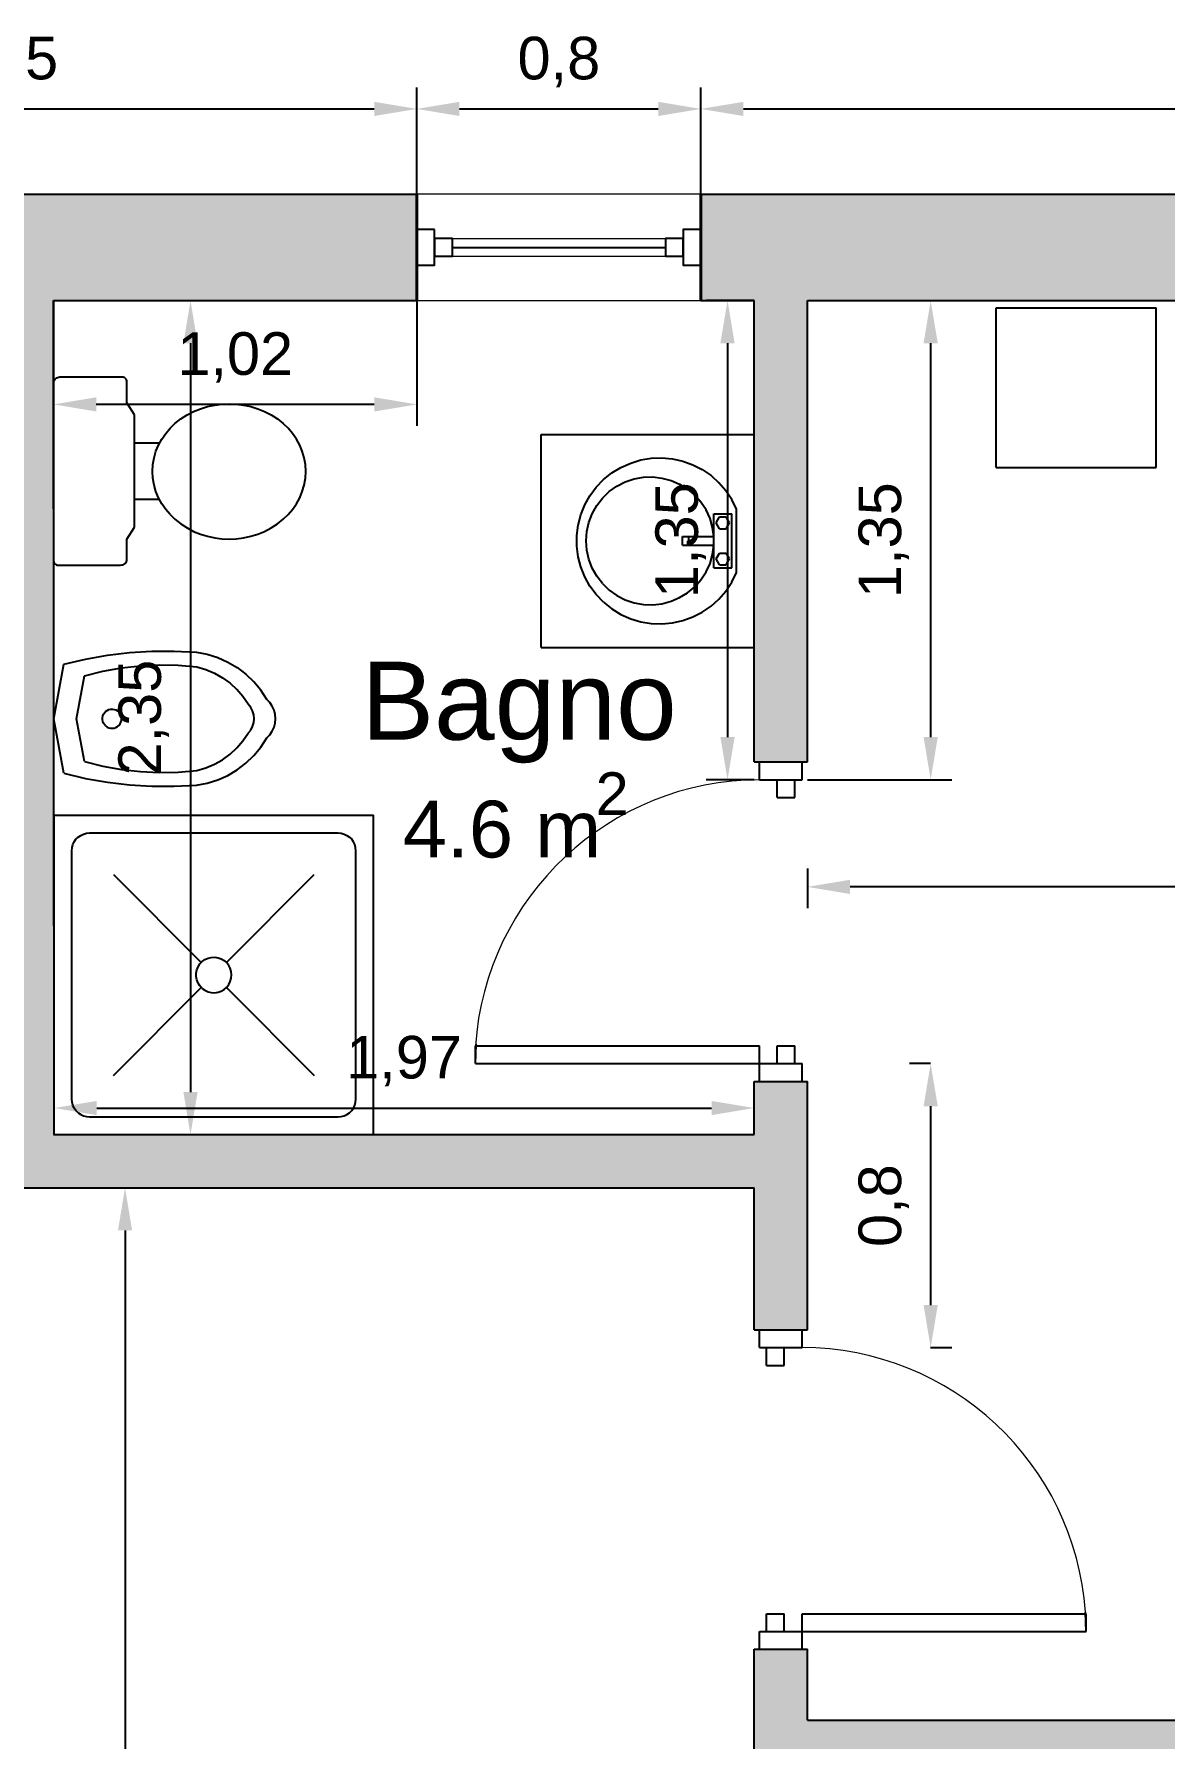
# Model space of a CAD drawing. Header units: millimetres. Extents: x 2491 to 2548.8, y 1338.3 to 1412.1.
# Drawn here: x 2539.837 to 2543.022, y 1397.42 to 1402.223 of the extents above; entities that cross this region are included whole.
import ezdxf

# ---------------------------------------------------------------- set-up
doc = ezdxf.new("R2010")
doc.units = ezdxf.units.MM
doc.header["$PDMODE"] = 35
for name, color, linetype, lineweight in [('ARREDI attrezzature - furniture', 175, 'Continuous', 9), ('MURATURA sezioni - section wall', 7, 'Continuous', 40), ('MURATURE tratteggi - wall hatch', 252, 'Continuous', 18), ('PORTE finestre - doors windows', 252, 'Continuous', 5), ('PROIEZIONI - projections', 145, 'Continuous', 13), ('PROIEZIONI finissime - fine lines', 251, 'Continuous', 9), ('SEZIONI medie - small section', 2, 'Continuous', 25)]:
    doc.layers.add(name, color=color, linetype=linetype, lineweight=lineweight)
for name, color, linetype in [('ARREDI_BAGNO 2', 175, 'Continuous'), ('QUOTE - dimension', 251, 'Continuous'), ('TESTO superfici - surface txt', 2, 'Continuous'), ('TXT AMBIENTI', 252, 'Continuous'), ('VETRATE sezioni - windows sections', 171, 'Continuous')]:
    doc.layers.add(name, color=color, linetype=linetype)
doc.styles.get("Standard").update_dxf_attribs({"font": 'arial.ttf'})
doc.dimstyles.new('ISO-25', dxfattribs={"dimtxt": 0.12, "dimasz": 0.12, "dimexe": 0.06, "dimexo": 0, "dimgap": 0.06, "dimtad": 1, "dimtxsty": 'Standard', "dimcen": 0.12, "dimadec": 0, "dimazin": 0, "dimtfac": 1, "dimtmove": 0, "dimatfit": 3, "dimfxl": 0, "dimarcsym": 0})

# ---------------------------------------------------------------- blocks, each defined once
blk = doc.blocks.new('*D66')
at = {"layer": 'DefPoints', "color": 0}
for p in [(2540.9155, 1402.0122), (2538.5685, 1401.7722), (2540.9155, 1401.7722)]:
    blk.add_point(p, dxfattribs=at)
at = {"layer": 'QUOTE - dimension', "color": 0, "lineweight": -2}
for p, q in [((2538.5685, 1401.7722), (2538.5685, 1402.0722)), ((2540.9155, 1401.7722), (2540.9155, 1402.0722)), ((2538.6885, 1402.0122), (2540.7955, 1402.0122))]:
    blk.add_line(p, q, dxfattribs=at)
at = {"layer": 'QUOTE - dimension', "color": 0}
for points in [[(2538.6885, 1402.0322), (2538.6885, 1401.9922), (2538.5685, 1402.0122)], [(2540.7955, 1402.0322), (2540.7955, 1401.9922), (2540.9155, 1402.0122)]]:
    blk.add_solid(points, dxfattribs=at)
at = {"layer": 'QUOTE - dimension', "color": 0, "insert": (2539.742, 1402.1443), "char_height": 0.12, "attachment_point": 5}
blk.add_mtext('2,35', dxfattribs=at)
blk = doc.blocks.new('*D123')
at = {"layer": 'DefPoints', "color": 0}
for p in [(2539.5934, 1398.9722), (2539.5934, 1392.0722), (2540.0934, 1392.0722)]:
    blk.add_point(p, dxfattribs=at)
at = {"layer": 'QUOTE - dimension', "color": 0, "lineweight": -2}
for p, q in [((2539.5934, 1398.9722), (2540.1534, 1398.9722)), ((2540.0934, 1398.8522), (2540.0934, 1392.1922)), ((2539.5934, 1392.0722), (2540.1534, 1392.0722))]:
    blk.add_line(p, q, dxfattribs=at)
at = {"layer": 'QUOTE - dimension', "color": 0}
for points in [[(2540.0734, 1398.8522), (2540.1134, 1398.8522), (2540.0934, 1398.9722)], [(2540.0734, 1392.1922), (2540.1134, 1392.1922), (2540.0934, 1392.0722)]]:
    blk.add_solid(points, dxfattribs=at)
at = {"layer": 'QUOTE - dimension', "color": 0, "insert": (2539.9613, 1395.5222), "char_height": 0.12, "attachment_point": 5, "rotation": 90}
blk.add_mtext('6,9', dxfattribs=at)
blk = doc.blocks.new('*D124')
at = {"layer": 'DefPoints', "color": 0}
for p in [(2541.7155, 1402.0122), (2540.9155, 1401.7722), (2541.7155, 1401.7722)]:
    blk.add_point(p, dxfattribs=at)
at = {"layer": 'QUOTE - dimension', "color": 0, "lineweight": -2}
for p, q in [((2540.9155, 1401.7722), (2540.9155, 1402.0722)), ((2541.7155, 1401.7722), (2541.7155, 1402.0722)), ((2541.0355, 1402.0122), (2541.5955, 1402.0122))]:
    blk.add_line(p, q, dxfattribs=at)
at = {"layer": 'QUOTE - dimension', "color": 0}
for points in [[(2541.0355, 1402.0322), (2541.0355, 1401.9922), (2540.9155, 1402.0122)], [(2541.5955, 1402.0322), (2541.5955, 1401.9922), (2541.7155, 1402.0122)]]:
    blk.add_solid(points, dxfattribs=at)
at = {"layer": 'QUOTE - dimension', "color": 0, "insert": (2541.3155, 1402.1443), "char_height": 0.12, "attachment_point": 5}
blk.add_mtext('0,8', dxfattribs=at)
blk = doc.blocks.new('*D125')
at = {"layer": 'DefPoints', "color": 0}
for p in [(2541.7155, 1402.0122), (2545.8795, 1402.0122), (2545.8795, 1401.7722)]:
    blk.add_point(p, dxfattribs=at)
at = {"layer": 'QUOTE - dimension', "color": 0, "lineweight": -2}
for p, q in [((2541.7155, 1402.0122), (2541.7155, 1402.0722)), ((2545.8795, 1401.7722), (2545.8795, 1402.0722)), ((2541.8355, 1402.0122), (2545.7595, 1402.0122))]:
    blk.add_line(p, q, dxfattribs=at)
at = {"layer": 'QUOTE - dimension', "color": 0}
for points in [[(2541.8355, 1402.0322), (2541.8355, 1401.9922), (2541.7155, 1402.0122)], [(2545.7595, 1402.0322), (2545.7595, 1401.9922), (2545.8795, 1402.0122)]]:
    blk.add_solid(points, dxfattribs=at)
at = {"layer": 'QUOTE - dimension', "color": 0, "insert": (2543.7975, 1402.1443), "char_height": 0.12, "attachment_point": 5}
blk.add_mtext('4,16', dxfattribs=at)
blk = doc.blocks.new('*D133')
at = {"layer": 'DefPoints', "color": 0}
for p in [(2539.8922, 1401.4722), (2539.8922, 1399.1222), (2540.2778, 1399.1222)]:
    blk.add_point(p, dxfattribs=at)
at = {"layer": 'QUOTE - dimension', "color": 0, "lineweight": -2}
for p, q in [((2539.8922, 1401.4722), (2540.3378, 1401.4722)), ((2540.2778, 1401.3522), (2540.2778, 1399.2422)), ((2539.8922, 1399.1222), (2540.3378, 1399.1222))]:
    blk.add_line(p, q, dxfattribs=at)
at = {"layer": 'QUOTE - dimension', "color": 0}
for points in [[(2540.2578, 1401.3522), (2540.2978, 1401.3522), (2540.2778, 1401.4722)], [(2540.2578, 1399.2422), (2540.2978, 1399.2422), (2540.2778, 1399.1222)]]:
    blk.add_solid(points, dxfattribs=at)
at = {"layer": 'QUOTE - dimension', "color": 0, "insert": (2540.1457, 1400.2972), "char_height": 0.12, "attachment_point": 5, "rotation": 90}
blk.add_mtext('2,35', dxfattribs=at)
blk = doc.blocks.new('*D134')
at = {"layer": 'DefPoints', "color": 0}
for p in [(2541.8655, 1401.4722), (2541.7905, 1400.1222), (2541.8655, 1400.1222)]:
    blk.add_point(p, dxfattribs=at)
at = {"layer": 'QUOTE - dimension', "color": 0, "lineweight": -2}
for p, q in [((2541.8655, 1401.4722), (2541.7305, 1401.4722)), ((2541.7905, 1401.3522), (2541.7905, 1400.2422)), ((2541.8655, 1400.1222), (2541.7305, 1400.1222))]:
    blk.add_line(p, q, dxfattribs=at)
at = {"layer": 'QUOTE - dimension', "color": 0}
for points in [[(2541.7705, 1401.3522), (2541.8105, 1401.3522), (2541.7905, 1401.4722)], [(2541.7705, 1400.2422), (2541.8105, 1400.2422), (2541.7905, 1400.1222)]]:
    blk.add_solid(points, dxfattribs=at)
at = {"layer": 'QUOTE - dimension', "color": 0, "insert": (2541.6584, 1400.7972), "char_height": 0.12, "attachment_point": 5, "rotation": 90}
blk.add_mtext('1,35', dxfattribs=at)
blk = doc.blocks.new('*D135')
at = {"layer": 'DefPoints', "color": 0}
for p in [(2541.8655, 1399.1972), (2539.8935, 1399.1222), (2541.8655, 1399.1222)]:
    blk.add_point(p, dxfattribs=at)
at = {"layer": 'QUOTE - dimension', "color": 0, "lineweight": -2}
for p, q in [((2539.8935, 1399.1222), (2539.8935, 1399.2572)), ((2541.8655, 1399.1222), (2541.8655, 1399.2572)), ((2540.0135, 1399.1972), (2541.7455, 1399.1972))]:
    blk.add_line(p, q, dxfattribs=at)
at = {"layer": 'QUOTE - dimension', "color": 0}
for points in [[(2540.0135, 1399.2172), (2540.0135, 1399.1772), (2539.8935, 1399.1972)], [(2541.7455, 1399.2172), (2541.7455, 1399.1772), (2541.8655, 1399.1972)]]:
    blk.add_solid(points, dxfattribs=at)
at = {"layer": 'QUOTE - dimension', "color": 0, "insert": (2540.8795, 1399.3293), "char_height": 0.12, "attachment_point": 5}
blk.add_mtext('1,97', dxfattribs=at)
blk = doc.blocks.new('*D136')
at = {"layer": 'DefPoints', "color": 0}
for p in [(2539.8922, 1401.4722), (2540.9155, 1401.4722), (2539.8922, 1401.1797)]:
    blk.add_point(p, dxfattribs=at)
at = {"layer": 'QUOTE - dimension', "color": 0, "lineweight": -2}
for p, q in [((2539.8922, 1401.4722), (2539.8922, 1401.1197)), ((2540.9155, 1401.4722), (2540.9155, 1401.1197)), ((2540.7955, 1401.1797), (2540.0122, 1401.1797))]:
    blk.add_line(p, q, dxfattribs=at)
at = {"layer": 'QUOTE - dimension', "color": 0}
for points in [[(2540.0122, 1401.1997), (2540.0122, 1401.1597), (2539.8922, 1401.1797)], [(2540.7955, 1401.1997), (2540.7955, 1401.1597), (2540.9155, 1401.1797)]]:
    blk.add_solid(points, dxfattribs=at)
at = {"layer": 'QUOTE - dimension', "color": 0, "insert": (2540.4038, 1401.3118), "char_height": 0.12, "attachment_point": 5}
blk.add_mtext('1,02', dxfattribs=at)
blk = doc.blocks.new('*D137')
at = {"layer": 'DefPoints', "color": 0}
for p in [(2542.0155, 1401.4722), (2542.0155, 1400.1222), (2542.3627, 1400.1222)]:
    blk.add_point(p, dxfattribs=at)
at = {"layer": 'QUOTE - dimension', "color": 0, "lineweight": -2}
for p, q in [((2542.0155, 1401.4722), (2542.4227, 1401.4722)), ((2542.3627, 1401.3522), (2542.3627, 1400.2422)), ((2542.0155, 1400.1222), (2542.4227, 1400.1222))]:
    blk.add_line(p, q, dxfattribs=at)
at = {"layer": 'QUOTE - dimension', "color": 0}
for points in [[(2542.3427, 1401.3522), (2542.3827, 1401.3522), (2542.3627, 1401.4722)], [(2542.3427, 1400.2422), (2542.3827, 1400.2422), (2542.3627, 1400.1222)]]:
    blk.add_solid(points, dxfattribs=at)
at = {"layer": 'QUOTE - dimension', "color": 0, "insert": (2542.2306, 1400.7972), "char_height": 0.12, "attachment_point": 5, "rotation": 90}
blk.add_mtext('1,35', dxfattribs=at)
blk = doc.blocks.new('*D138')
at = {"layer": 'DefPoints', "color": 0}
for p in [(2542.3627, 1399.3222), (2542.3627, 1398.5222), (2542.3627, 1398.5222)]:
    blk.add_point(p, dxfattribs=at)
at = {"layer": 'QUOTE - dimension', "color": 0, "lineweight": -2}
for p, q in [((2542.3627, 1399.3222), (2542.3027, 1399.3222)), ((2542.3627, 1399.2022), (2542.3627, 1398.6422)), ((2542.3627, 1398.5222), (2542.4227, 1398.5222))]:
    blk.add_line(p, q, dxfattribs=at)
at = {"layer": 'QUOTE - dimension', "color": 0}
for points in [[(2542.3427, 1399.2022), (2542.3827, 1399.2022), (2542.3627, 1399.3222)], [(2542.3427, 1398.6422), (2542.3827, 1398.6422), (2542.3627, 1398.5222)]]:
    blk.add_solid(points, dxfattribs=at)
at = {"layer": 'QUOTE - dimension', "color": 0, "insert": (2542.2306, 1398.9222), "char_height": 0.12, "attachment_point": 5, "rotation": 90}
blk.add_mtext('0,8', dxfattribs=at)
blk = doc.blocks.new('*D140')
at = {"layer": 'DefPoints', "color": 0}
for p in [(2542.0155, 1399.8722), (2545.5795, 1399.8722), (2542.0155, 1399.8203)]:
    blk.add_point(p, dxfattribs=at)
at = {"layer": 'QUOTE - dimension', "color": 0, "lineweight": -2}
for p, q in [((2542.0155, 1399.8722), (2542.0155, 1399.7603)), ((2545.5795, 1399.8722), (2545.5795, 1399.7603)), ((2545.4595, 1399.8203), (2542.1355, 1399.8203))]:
    blk.add_line(p, q, dxfattribs=at)
at = {"layer": 'QUOTE - dimension', "color": 0}
for points in [[(2542.1355, 1399.8403), (2542.1355, 1399.8003), (2542.0155, 1399.8203)], [(2545.4595, 1399.8403), (2545.4595, 1399.8003), (2545.5795, 1399.8203)]]:
    blk.add_solid(points, dxfattribs=at)
at = {"layer": 'QUOTE - dimension', "color": 0, "insert": (2543.7975, 1399.9524), "char_height": 0.12, "attachment_point": 5}
blk.add_mtext('3,56', dxfattribs=at)

msp = doc.modelspace()

# ---------------------------------------------------------------- hatches: boundary and pattern name
at = {"layer": 'MURATURE tratteggi - wall hatch'}
h = msp.add_hatch(color=256, dxfattribs=at)
h.dxf.hatch_style = 1
h.paths.add_polyline_path([(2545.8795, 1401.7722), (2541.7155, 1401.7722), (2541.7155, 1401.4722), (2541.8655, 1401.4722), (2541.8655, 1400.1722), (2542.0155, 1400.1722), (2542.0155, 1401.4722), (2545.5795, 1401.4722), (2545.5795, 1400.7722), (2545.8795, 1400.7722)])
h.paths.add_polyline_path([(2540.9155, 1401.7722), (2538.5685, 1401.7722), (2538.5685, 1401.4722), (2539.7422, 1401.4722), (2539.7434, 1399.1222), (2538.2935, 1399.1222), (2538.2935, 1398.9722), (2539.7435, 1398.9722), (2541.8655, 1398.9722), (2541.8655, 1398.5722), (2542.0155, 1398.5722), (2542.0155, 1398.9722), (2542.0155, 1399.2722), (2541.8655, 1399.2722), (2541.8655, 1399.1222), (2539.8934, 1399.1222), (2539.8922, 1401.4722), (2540.9155, 1401.4722)])
h.paths.add_polyline_path([(2537.5685, 1401.7722), (2532.8795, 1401.7722), (2532.8795, 1399.9472), (2533.1795, 1399.9472), (2533.1795, 1401.4722), (2536.7435, 1401.4722), (2536.7435, 1398.9722), (2536.7435, 1398.3222), (2536.8935, 1398.3222), (2536.8935, 1398.9722), (2537.3935, 1398.9722), (2537.3935, 1399.1222), (2536.8935, 1399.1222), (2536.8935, 1401.4722), (2537.5685, 1401.4722)])
h.paths.add_polyline_path([(2533.359, 1396.2722), (2533.1795, 1396.2722), (2533.1795, 1397.0222), (2535.6585, 1397.0222), (2535.6585, 1396.2722), (2535.479, 1396.2722), (2535.479, 1396.1222), (2535.8085, 1396.1222), (2535.8085, 1397.0222), (2536.7435, 1397.0222), (2536.7435, 1396.7722), (2536.8935, 1396.7722), (2536.8935, 1397.1722), (2536.8935, 1397.4222), (2536.7435, 1397.4222), (2536.7435, 1397.1722), (2533.1795, 1397.1722), (2533.1795, 1398.4472), (2532.8795, 1398.4472), (2532.8795, 1391.7722), (2534.2115, 1391.7722), (2534.2115, 1392.0722), (2533.1795, 1392.0722), (2533.1795, 1396.1222), (2533.359, 1396.1222)])
h.paths.add_polyline_path([(2536.8935, 1395.8722), (2536.7435, 1395.8722), (2536.7435, 1392.0722), (2536.8935, 1392.0722)], flags=17)
h.paths.add_polyline_path([(2545.8795, 1398.9722), (2545.5795, 1398.9722), (2545.5795, 1397.4722), (2542.0155, 1397.4722), (2542.0155, 1397.6722), (2541.8655, 1397.6722), (2541.8655, 1397.4722), (2541.8655, 1396.3722), (2542.0155, 1396.3722), (2542.0155, 1397.3222), (2545.5795, 1397.3222), (2545.5795, 1396.9222), (2545.8795, 1396.9222)])
h.paths.add_polyline_path([(2541.6655, 1393.6222), (2545.8795, 1393.6222), (2545.8795, 1395.6722), (2545.5795, 1395.6722), (2545.5795, 1395.2722), (2542.0155, 1395.2722), (2542.0155, 1395.4722), (2541.8655, 1395.4722), (2541.8655, 1395.1222), (2545.5795, 1395.1222), (2545.5795, 1393.7722), (2541.6655, 1393.7722)])
h.paths.add_polyline_path([(2540.6655, 1391.7722), (2540.6655, 1393.6222), (2540.7655, 1393.6222), (2540.7655, 1393.7722), (2540.5155, 1393.7722), (2540.5155, 1392.0722), (2535.7115, 1392.0722), (2535.7115, 1391.7722)])

# ---------------------------------------------------------------- linework, layer by layer
at = {"layer": 'ARREDI attrezzature - furniture', "linetype": 'Continuous', "lineweight": -3}
for p, q in [((2542.5475, 1401.4522), (2542.9975, 1401.4522)), ((2542.5475, 1401.0022), (2542.5475, 1401.4522)), ((2542.9975, 1401.0022), (2542.9975, 1401.4522)), ((2542.5475, 1401.0022), (2542.9975, 1401.0022))]:
    msp.add_line(p, q, dxfattribs=at)
at = {"layer": 'ARREDI_BAGNO 2', "linetype": 'Continuous', "lineweight": -3}
for p, q in [((2539.8924, 1401.2437), (2539.8937, 1401.2468)), ((2539.8924, 1400.7402), (2539.8924, 1401.2437)), ((2539.8937, 1401.2468), (2539.8955, 1401.2497)), ((2539.8955, 1401.2497), (2539.8978, 1401.2522)), ((2539.8978, 1401.2522), (2539.9005, 1401.2542)), ((2539.9005, 1401.2542), (2539.9035, 1401.2557)), ((2539.9035, 1401.2557), (2539.9068, 1401.2566)), ((2539.9068, 1401.2566), (2539.9102, 1401.2569)), ((2539.9102, 1401.2569), (2540.081, 1401.2569)), ((2540.081, 1401.2569), (2540.0835, 1401.2574)), ((2540.0835, 1401.2574), (2540.0861, 1401.2575)), ((2540.0861, 1401.2575), (2540.0886, 1401.257)), ((2540.0886, 1401.257), (2540.091, 1401.2561)), ((2540.091, 1401.2561), (2540.0932, 1401.2548)), ((2540.0932, 1401.2548), (2540.0951, 1401.253)), ((2540.0967, 1401.251), (2540.0951, 1401.253)), ((2540.0978, 1401.2487), (2540.0967, 1401.251)), ((2540.0985, 1401.2462), (2540.0978, 1401.2487)), ((2540.0988, 1401.2437), (2540.0985, 1401.2462)), ((2540.0988, 1401.1839), (2540.0988, 1401.2437)), ((2540.1203, 1401.1502), (2540.0988, 1401.1839)), ((2540.1203, 1400.8337), (2540.1203, 1401.1502)), ((2540.2505, 1401.1386), (2540.2683, 1401.1501)), ((2540.2683, 1401.1501), (2540.2867, 1401.1596)), ((2540.2867, 1401.1596), (2540.3058, 1401.1673)), ((2540.3058, 1401.1673), (2540.3259, 1401.1734)), ((2540.3259, 1401.1734), (2540.3463, 1401.1778)), ((2540.3463, 1401.1778), (2540.3664, 1401.1804)), ((2540.3664, 1401.1804), (2540.3866, 1401.1813)), ((2540.3866, 1401.1813), (2540.4068, 1401.1804)), ((2540.4068, 1401.1804), (2540.4268, 1401.1778)), ((2540.4268, 1401.1778), (2540.4473, 1401.1734)), ((2540.4473, 1401.1734), (2540.4673, 1401.1673)), ((2540.4673, 1401.1673), (2540.4865, 1401.1596)), ((2540.4865, 1401.1596), (2540.5048, 1401.1501)), ((2540.5048, 1401.1501), (2540.5226, 1401.1386)), ((2540.1969, 1401.082), (2540.2079, 1401.0979)), ((2540.2079, 1401.0979), (2540.2202, 1401.1124)), ((2540.2202, 1401.1124), (2540.2339, 1401.1255)), ((2540.2339, 1401.1255), (2540.2505, 1401.1386)), ((2540.5226, 1401.1386), (2540.5392, 1401.1255)), ((2540.5392, 1401.1255), (2540.5529, 1401.1124)), ((2540.5652, 1401.0979), (2540.5529, 1401.1124)), ((2540.5762, 1401.082), (2540.5652, 1401.0979)), ((2541.2655, 1401.0952), (2541.8655, 1401.0952)), ((2541.2655, 1400.4952), (2541.2655, 1401.0952)), ((2540.1203, 1401.0714), (2540.1909, 1401.0714)), ((2540.175, 1401.0293), (2540.1803, 1401.0476)), ((2540.1803, 1401.0476), (2540.1876, 1401.0651)), ((2540.1876, 1401.0651), (2540.1969, 1401.082)), ((2540.5855, 1401.0651), (2540.5762, 1401.082)), ((2540.5928, 1401.0476), (2540.5855, 1401.0651)), ((2540.5981, 1401.0293), (2540.5928, 1401.0476)), ((2540.1707, 1400.9908), (2540.1718, 1401.0102)), ((2540.1718, 1401.0102), (2540.175, 1401.0293)), ((2540.6013, 1401.0102), (2540.5981, 1401.0293)), ((2540.6024, 1400.9908), (2540.6013, 1401.0102)), ((2541.4649, 1400.9867), (2541.4904, 1401.0023)), ((2541.4904, 1401.0023), (2541.5177, 1401.0145)), ((2541.5177, 1401.0145), (2541.5463, 1401.0231)), ((2541.5463, 1401.0231), (2541.5758, 1401.028)), ((2541.5758, 1401.028), (2541.6057, 1401.0291)), ((2541.6057, 1401.0291), (2541.6355, 1401.0264)), ((2541.6355, 1401.0264), (2541.6647, 1401.0199)), ((2541.6647, 1401.0199), (2541.6928, 1401.0097)), ((2541.6928, 1401.0097), (2541.7194, 1400.996)), ((2540.1718, 1400.9714), (2540.1707, 1400.9908)), ((2540.175, 1400.9523), (2540.1718, 1400.9714)), ((2540.1803, 1400.934), (2540.175, 1400.9523)), ((2540.5928, 1400.934), (2540.5981, 1400.9523)), ((2540.5981, 1400.9523), (2540.6013, 1400.9714)), ((2540.6013, 1400.9714), (2540.6024, 1400.9908)), ((2541.4208, 1400.9465), (2541.4416, 1400.968)), ((2541.4416, 1400.968), (2541.4649, 1400.9867)), ((2541.479, 1400.9492), (2541.5024, 1400.9612)), ((2541.5024, 1400.9612), (2541.5274, 1400.9696)), ((2541.5274, 1400.9696), (2541.5534, 1400.9744)), ((2541.5534, 1400.9744), (2541.5797, 1400.9752)), ((2541.5797, 1400.9752), (2541.6059, 1400.9723)), ((2541.6059, 1400.9723), (2541.6314, 1400.9655)), ((2541.6314, 1400.9655), (2541.6556, 1400.9551)), ((2541.6556, 1400.9551), (2541.678, 1400.9412)), ((2541.7194, 1400.996), (2541.744, 1400.9791)), ((2541.744, 1400.9791), (2541.7663, 1400.9591)), ((2541.7858, 1400.9365), (2541.7663, 1400.9591)), ((2540.1203, 1400.9124), (2540.1897, 1400.9124)), ((2540.1876, 1400.9165), (2540.1803, 1400.934)), ((2540.1969, 1400.8996), (2540.1876, 1400.9165)), ((2540.5762, 1400.8996), (2540.5855, 1400.9165)), ((2540.5855, 1400.9165), (2540.5928, 1400.934)), ((2541.3884, 1400.8964), (2541.403, 1400.9225)), ((2541.403, 1400.9225), (2541.4208, 1400.9465)), ((2541.4223, 1400.8948), (2541.4385, 1400.9156)), ((2541.4385, 1400.9156), (2541.4575, 1400.9339)), ((2541.4575, 1400.9339), (2541.479, 1400.9492)), ((2541.678, 1400.9412), (2541.6982, 1400.9243)), ((2541.7157, 1400.9046), (2541.6982, 1400.9243)), ((2541.7301, 1400.8825), (2541.7157, 1400.9046)), ((2541.8023, 1400.9116), (2541.7858, 1400.9365)), ((2541.8155, 1400.8847), (2541.8023, 1400.9116)), ((2540.2079, 1400.8837), (2540.1969, 1400.8996)), ((2540.2202, 1400.8692), (2540.2079, 1400.8837)), ((2540.2202, 1400.8692), (2540.2339, 1400.8561)), ((2540.2339, 1400.8561), (2540.2505, 1400.843)), ((2540.5226, 1400.843), (2540.5392, 1400.8561)), ((2540.5392, 1400.8561), (2540.5529, 1400.8692)), ((2540.5529, 1400.8692), (2540.5652, 1400.8837)), ((2540.5652, 1400.8837), (2540.5762, 1400.8996)), ((2541.3696, 1400.8398), (2541.3772, 1400.8687)), ((2541.3772, 1400.8687), (2541.3884, 1400.8964)), ((2541.4, 1400.8472), (2541.4094, 1400.8718)), ((2541.4094, 1400.8718), (2541.4223, 1400.8948)), ((2541.7412, 1400.8586), (2541.7301, 1400.8825)), ((2541.7486, 1400.8333), (2541.7412, 1400.8586)), ((2541.7523, 1400.8714), (2541.8023, 1400.8714)), ((2541.7523, 1400.719), (2541.7523, 1400.8714)), ((2541.7583, 1400.846), (2541.7678, 1400.8625)), ((2541.7678, 1400.8625), (2541.7868, 1400.8625)), ((2541.7964, 1400.846), (2541.7868, 1400.8625)), ((2541.8023, 1400.719), (2541.8023, 1400.8714)), ((2541.8155, 1400.7056), (2541.8155, 1400.8847)), ((2540.0988, 1400.8), (2540.1203, 1400.8337)), ((2540.2505, 1400.843), (2540.2683, 1400.8315)), ((2540.2683, 1400.8315), (2540.2867, 1400.822)), ((2540.2867, 1400.822), (2540.3058, 1400.8143)), ((2540.3058, 1400.8143), (2540.3259, 1400.8082)), ((2540.3259, 1400.8082), (2540.3463, 1400.8037)), ((2540.4268, 1400.8037), (2540.4473, 1400.8082)), ((2540.4473, 1400.8082), (2540.4673, 1400.8143)), ((2540.4673, 1400.8143), (2540.4865, 1400.822)), ((2540.4865, 1400.822), (2540.5048, 1400.8315)), ((2540.5048, 1400.8315), (2540.5226, 1400.843)), ((2541.3658, 1400.8101), (2541.3696, 1400.8398)), ((2541.3658, 1400.7802), (2541.3658, 1400.8101)), ((2541.3923, 1400.7952), (2541.3942, 1400.8215)), ((2541.3942, 1400.8215), (2541.4, 1400.8472)), ((2541.6639, 1400.8072), (2541.7523, 1400.8072)), ((2541.6639, 1400.7832), (2541.6639, 1400.8072)), ((2541.6812, 1400.7832), (2541.6812, 1400.8072)), ((2541.7523, 1400.8072), (2541.7486, 1400.8333)), ((2541.7678, 1400.8295), (2541.7583, 1400.846)), ((2541.7678, 1400.8295), (2541.7868, 1400.8295)), ((2541.7868, 1400.8295), (2541.7964, 1400.846)), ((2540.0988, 1400.7402), (2540.0988, 1400.8)), ((2540.3463, 1400.8037), (2540.3664, 1400.8012)), ((2540.3664, 1400.8012), (2540.3866, 1400.8003)), ((2540.3866, 1400.8003), (2540.4068, 1400.8012)), ((2540.4068, 1400.8012), (2540.4268, 1400.8037)), ((2541.3696, 1400.7506), (2541.3658, 1400.7802)), ((2541.3942, 1400.7689), (2541.3923, 1400.7952)), ((2541.4, 1400.7432), (2541.3942, 1400.7689)), ((2541.6639, 1400.7832), (2541.7523, 1400.7832)), ((2541.7486, 1400.7571), (2541.7523, 1400.7832)), ((2541.7583, 1400.7444), (2541.7678, 1400.7609)), ((2541.7678, 1400.7609), (2541.7868, 1400.7609)), ((2541.7964, 1400.7444), (2541.7868, 1400.7609)), ((2539.8927, 1400.7376), (2539.8924, 1400.7402)), ((2539.8934, 1400.7351), (2539.8927, 1400.7376)), ((2539.8945, 1400.7328), (2539.8934, 1400.7351)), ((2539.8961, 1400.7308), (2539.8945, 1400.7328)), ((2539.8961, 1400.7308), (2539.898, 1400.7291)), ((2539.898, 1400.7291), (2539.9002, 1400.7277)), ((2539.9002, 1400.7277), (2539.9026, 1400.7268)), ((2539.9026, 1400.7268), (2539.9051, 1400.7264)), ((2539.9051, 1400.7264), (2539.9077, 1400.7264)), ((2539.9077, 1400.7264), (2539.9102, 1400.7269)), ((2539.9102, 1400.7269), (2540.081, 1400.7269)), ((2540.081, 1400.7269), (2540.0844, 1400.7272)), ((2540.0844, 1400.7272), (2540.0877, 1400.7281)), ((2540.0877, 1400.7281), (2540.0907, 1400.7296)), ((2540.0907, 1400.7296), (2540.0934, 1400.7317)), ((2540.0934, 1400.7317), (2540.0957, 1400.7342)), ((2540.0957, 1400.7342), (2540.0975, 1400.737)), ((2540.0975, 1400.737), (2540.0988, 1400.7402)), ((2541.3772, 1400.7216), (2541.3696, 1400.7506)), ((2541.3884, 1400.6939), (2541.3772, 1400.7216)), ((2541.4094, 1400.7185), (2541.4, 1400.7432)), ((2541.4223, 1400.6956), (2541.4094, 1400.7185)), ((2541.7301, 1400.7078), (2541.7412, 1400.7318)), ((2541.7412, 1400.7318), (2541.7486, 1400.7571)), ((2541.7523, 1400.719), (2541.8023, 1400.719)), ((2541.7678, 1400.7279), (2541.7583, 1400.7444)), ((2541.7678, 1400.7279), (2541.7868, 1400.7279)), ((2541.7868, 1400.7279), (2541.7964, 1400.7444)), ((2541.403, 1400.6678), (2541.3884, 1400.6939)), ((2541.4208, 1400.6439), (2541.403, 1400.6678)), ((2541.4385, 1400.6747), (2541.4223, 1400.6956)), ((2541.4385, 1400.6747), (2541.4575, 1400.6565)), ((2541.678, 1400.6491), (2541.6982, 1400.6661)), ((2541.6982, 1400.6661), (2541.7157, 1400.6858)), ((2541.7157, 1400.6858), (2541.7301, 1400.7078)), ((2541.7858, 1400.6539), (2541.8023, 1400.6788)), ((2541.8023, 1400.6788), (2541.8155, 1400.7056)), ((2541.4416, 1400.6223), (2541.4208, 1400.6439)), ((2541.4416, 1400.6223), (2541.4649, 1400.6036)), ((2541.4575, 1400.6565), (2541.479, 1400.6412)), ((2541.479, 1400.6412), (2541.5024, 1400.6292)), ((2541.5024, 1400.6292), (2541.5274, 1400.6207)), ((2541.5274, 1400.6207), (2541.5534, 1400.616)), ((2541.5534, 1400.616), (2541.5797, 1400.6151)), ((2541.5797, 1400.6151), (2541.6059, 1400.6181)), ((2541.6059, 1400.6181), (2541.6314, 1400.6249)), ((2541.6314, 1400.6249), (2541.6556, 1400.6353)), ((2541.6556, 1400.6353), (2541.678, 1400.6491)), ((2541.744, 1400.6113), (2541.7663, 1400.6312)), ((2541.7663, 1400.6312), (2541.7858, 1400.6539)), ((2541.4649, 1400.6036), (2541.4904, 1400.5881)), ((2541.4904, 1400.5881), (2541.5177, 1400.5759)), ((2541.5177, 1400.5759), (2541.5463, 1400.5672)), ((2541.5463, 1400.5672), (2541.5758, 1400.5624)), ((2541.6355, 1400.564), (2541.6647, 1400.5705)), ((2541.6647, 1400.5705), (2541.6928, 1400.5807)), ((2541.6928, 1400.5807), (2541.7194, 1400.5943)), ((2541.7194, 1400.5943), (2541.744, 1400.6113)), ((2541.5758, 1400.5624), (2541.6057, 1400.5613)), ((2541.6057, 1400.5613), (2541.6355, 1400.564)), ((2539.982, 1400.4622), (2540.0439, 1400.4732)), ((2540.0439, 1400.4732), (2540.1063, 1400.4806)), ((2540.1063, 1400.4806), (2540.1691, 1400.4844)), ((2540.1691, 1400.4844), (2540.2319, 1400.4847)), ((2540.2319, 1400.4847), (2540.2947, 1400.4815)), ((2540.2947, 1400.4815), (2540.325, 1400.4756)), ((2540.325, 1400.4756), (2540.3545, 1400.4664)), ((2541.2655, 1400.4952), (2541.8655, 1400.4952)), ((2539.8928, 1400.2942), (2539.9208, 1400.4478)), ((2539.9208, 1400.4478), (2539.982, 1400.4622)), ((2539.9795, 1400.4148), (2540.0312, 1400.4277)), ((2540.0312, 1400.4277), (2540.0836, 1400.4371)), ((2540.0836, 1400.4371), (2540.1365, 1400.4432)), ((2540.1365, 1400.4432), (2540.1897, 1400.4458)), ((2540.1897, 1400.4458), (2540.2429, 1400.4449)), ((2540.2429, 1400.4449), (2540.296, 1400.4405)), ((2540.296, 1400.4405), (2540.3211, 1400.433)), ((2540.3211, 1400.433), (2540.3452, 1400.4227)), ((2540.3452, 1400.4227), (2540.368, 1400.4097)), ((2540.3545, 1400.4664), (2540.3826, 1400.4538)), ((2540.3826, 1400.4538), (2540.4092, 1400.4381)), ((2540.4092, 1400.4381), (2540.4338, 1400.4194)), ((2539.9571, 1400.2942), (2539.9795, 1400.4148)), ((2540.368, 1400.4097), (2540.3892, 1400.3942)), ((2540.3892, 1400.3942), (2540.4084, 1400.3763)), ((2540.4255, 1400.3564), (2540.4084, 1400.3763)), ((2540.4338, 1400.4194), (2540.4561, 1400.3981)), ((2540.4758, 1400.3743), (2540.4561, 1400.3981)), ((2540.4926, 1400.3484), (2540.4758, 1400.3743)), ((2540.4402, 1400.3347), (2540.4255, 1400.3564)), ((2540.4473, 1400.326), (2540.4402, 1400.3347)), ((2540.4525, 1400.3161), (2540.4473, 1400.326)), ((2540.5013, 1400.3397), (2540.4926, 1400.3484)), ((2540.5083, 1400.3295), (2540.5013, 1400.3397)), ((2540.5135, 1400.3183), (2540.5083, 1400.3295)), ((2539.9208, 1400.1405), (2539.8928, 1400.2942)), ((2539.9795, 1400.1735), (2539.9571, 1400.2942)), ((2540.0296, 1400.2967), (2540.0305, 1400.3018)), ((2540.0296, 1400.2916), (2540.0296, 1400.2967)), ((2540.0305, 1400.2865), (2540.0296, 1400.2916)), ((2540.0305, 1400.3018), (2540.0325, 1400.3066)), ((2540.0325, 1400.2817), (2540.0305, 1400.2865)), ((2540.0325, 1400.3066), (2540.0353, 1400.3109)), ((2540.0353, 1400.2774), (2540.0325, 1400.2817)), ((2540.0353, 1400.3109), (2540.0388, 1400.3147)), ((2540.0388, 1400.3147), (2540.043, 1400.3177)), ((2540.043, 1400.3177), (2540.0477, 1400.3198)), ((2540.0477, 1400.3198), (2540.0527, 1400.321)), ((2540.0527, 1400.321), (2540.0579, 1400.3213)), ((2540.0579, 1400.3213), (2540.063, 1400.3205)), ((2540.063, 1400.3205), (2540.0679, 1400.3188)), ((2540.0679, 1400.3188), (2540.0723, 1400.3163)), ((2540.0723, 1400.3163), (2540.0762, 1400.3129)), ((2540.0794, 1400.3088), (2540.0762, 1400.3129)), ((2540.0762, 1400.2754), (2540.0794, 1400.2795)), ((2540.0818, 1400.3042), (2540.0794, 1400.3088)), ((2540.0794, 1400.2795), (2540.0818, 1400.2841)), ((2540.0832, 1400.2993), (2540.0818, 1400.3042)), ((2540.0818, 1400.2841), (2540.0832, 1400.289)), ((2540.0837, 1400.2942), (2540.0832, 1400.2993)), ((2540.0832, 1400.289), (2540.0837, 1400.2942)), ((2540.4558, 1400.3053), (2540.4525, 1400.3161)), ((2540.4525, 1400.2722), (2540.4558, 1400.283)), ((2540.4569, 1400.2942), (2540.4558, 1400.3053)), ((2540.4558, 1400.283), (2540.4569, 1400.2942)), ((2540.5166, 1400.3064), (2540.5135, 1400.3183)), ((2540.5135, 1400.27), (2540.5166, 1400.2819)), ((2540.5177, 1400.2942), (2540.5166, 1400.3064)), ((2540.5166, 1400.2819), (2540.5177, 1400.2942)), ((2540.0388, 1400.2736), (2540.0353, 1400.2774)), ((2540.0388, 1400.2736), (2540.043, 1400.2706)), ((2540.043, 1400.2706), (2540.0477, 1400.2685)), ((2540.0477, 1400.2685), (2540.0527, 1400.2673)), ((2540.0527, 1400.2673), (2540.0579, 1400.267)), ((2540.0579, 1400.267), (2540.063, 1400.2678)), ((2540.063, 1400.2678), (2540.0679, 1400.2695)), ((2540.0679, 1400.2695), (2540.0723, 1400.272)), ((2540.0723, 1400.272), (2540.0762, 1400.2754)), ((2540.4084, 1400.212), (2540.4255, 1400.2319)), ((2540.4255, 1400.2319), (2540.4402, 1400.2536)), ((2540.4402, 1400.2536), (2540.4473, 1400.2623)), ((2540.4473, 1400.2623), (2540.4525, 1400.2722)), ((2540.4758, 1400.214), (2540.4926, 1400.2399)), ((2540.4926, 1400.2399), (2540.5013, 1400.2486)), ((2540.5013, 1400.2486), (2540.5083, 1400.2588)), ((2540.5083, 1400.2588), (2540.5135, 1400.27)), ((2540.368, 1400.1786), (2540.3892, 1400.1941)), ((2540.3892, 1400.1941), (2540.4084, 1400.212)), ((2540.4338, 1400.1689), (2540.4561, 1400.1902)), ((2540.4561, 1400.1902), (2540.4758, 1400.214)), ((2539.9208, 1400.1405), (2539.982, 1400.1261)), ((2539.9795, 1400.1735), (2540.0312, 1400.1606)), ((2540.0312, 1400.1606), (2540.0836, 1400.1512)), ((2540.0836, 1400.1512), (2540.1365, 1400.1451)), ((2540.1365, 1400.1451), (2540.1897, 1400.1425)), ((2540.1897, 1400.1425), (2540.2429, 1400.1434)), ((2540.2429, 1400.1434), (2540.296, 1400.1478)), ((2540.296, 1400.1478), (2540.3211, 1400.1553)), ((2540.3211, 1400.1553), (2540.3452, 1400.1656)), ((2540.3452, 1400.1656), (2540.368, 1400.1786)), ((2540.3545, 1400.1219), (2540.3826, 1400.1345)), ((2540.3826, 1400.1345), (2540.4092, 1400.1502)), ((2540.4092, 1400.1502), (2540.4338, 1400.1689)), ((2539.982, 1400.1261), (2540.0439, 1400.1151)), ((2540.0439, 1400.1151), (2540.1063, 1400.1077)), ((2540.1063, 1400.1077), (2540.1691, 1400.1039)), ((2540.1691, 1400.1039), (2540.2319, 1400.1036)), ((2540.2319, 1400.1036), (2540.2947, 1400.1068)), ((2540.2947, 1400.1068), (2540.325, 1400.1127)), ((2540.325, 1400.1127), (2540.3545, 1400.1219)), ((2539.8935, 1400.0222), (2540.7935, 1400.0222)), ((2539.8935, 1399.1222), (2539.8935, 1400.0222)), ((2540.7935, 1399.1222), (2540.7935, 1400.0222)), ((2539.9465, 1399.9393), (2539.9502, 1399.9472)), ((2539.9502, 1399.9472), (2539.9552, 1399.9543)), ((2539.9552, 1399.9543), (2539.9614, 1399.9605)), ((2539.9614, 1399.9605), (2539.9685, 1399.9655)), ((2539.9685, 1399.9655), (2539.9764, 1399.9692)), ((2539.9764, 1399.9692), (2539.9848, 1399.9714)), ((2539.9848, 1399.9714), (2539.9935, 1399.9722)), ((2539.9935, 1399.9722), (2540.6935, 1399.9722)), ((2540.6935, 1399.9722), (2540.7022, 1399.9714)), ((2540.7022, 1399.9714), (2540.7106, 1399.9692)), ((2540.7106, 1399.9692), (2540.7185, 1399.9655)), ((2540.7185, 1399.9655), (2540.7256, 1399.9605)), ((2540.7256, 1399.9605), (2540.7318, 1399.9543)), ((2540.7368, 1399.9472), (2540.7318, 1399.9543)), ((2540.7405, 1399.9393), (2540.7368, 1399.9472)), ((2539.9435, 1399.9222), (2539.9443, 1399.9309)), ((2539.9435, 1399.2222), (2539.9435, 1399.9222)), ((2539.9443, 1399.9309), (2539.9465, 1399.9393)), ((2540.7427, 1399.9309), (2540.7405, 1399.9393)), ((2540.7435, 1399.9222), (2540.7427, 1399.9309)), ((2540.7435, 1399.2222), (2540.7435, 1399.9222)), ((2540.0607, 1399.855), (2540.3081, 1399.6075)), ((2540.3789, 1399.6075), (2540.6263, 1399.855)), ((2540.3042, 1399.6031), (2540.3108, 1399.61)), ((2540.3108, 1399.61), (2540.3185, 1399.6155)), ((2540.3185, 1399.6155), (2540.3271, 1399.6194)), ((2540.3271, 1399.6194), (2540.3364, 1399.6217)), ((2540.3364, 1399.6217), (2540.3459, 1399.6221)), ((2540.3459, 1399.6221), (2540.3553, 1399.6208)), ((2540.3553, 1399.6208), (2540.3643, 1399.6177)), ((2540.3643, 1399.6177), (2540.3725, 1399.6129)), ((2540.3725, 1399.6129), (2540.3797, 1399.6067)), ((2540.3856, 1399.5992), (2540.3797, 1399.6067)), ((2540.2937, 1399.5769), (2540.2955, 1399.5863)), ((2540.2937, 1399.5674), (2540.2937, 1399.5769)), ((2540.2955, 1399.5581), (2540.2937, 1399.5674)), ((2540.2955, 1399.5863), (2540.2991, 1399.5951)), ((2540.2991, 1399.5493), (2540.2955, 1399.5581)), ((2540.2991, 1399.5951), (2540.3042, 1399.6031)), ((2540.3899, 1399.5908), (2540.3856, 1399.5992)), ((2540.3926, 1399.5816), (2540.3899, 1399.5908)), ((2540.3899, 1399.5536), (2540.3926, 1399.5627)), ((2540.3935, 1399.5722), (2540.3926, 1399.5816)), ((2540.3926, 1399.5627), (2540.3935, 1399.5722)), ((2540.0607, 1399.2893), (2540.3081, 1399.5368)), ((2540.3042, 1399.5413), (2540.2991, 1399.5493)), ((2540.3108, 1399.5344), (2540.3042, 1399.5413)), ((2540.3108, 1399.5344), (2540.3185, 1399.5289)), ((2540.3185, 1399.5289), (2540.3271, 1399.5249)), ((2540.3271, 1399.5249), (2540.3364, 1399.5227)), ((2540.3364, 1399.5227), (2540.3459, 1399.5222)), ((2540.3459, 1399.5222), (2540.3553, 1399.5236)), ((2540.3553, 1399.5236), (2540.3643, 1399.5267)), ((2540.3643, 1399.5267), (2540.3725, 1399.5314)), ((2540.3725, 1399.5314), (2540.3797, 1399.5377)), ((2540.3789, 1399.5368), (2540.6263, 1399.2893)), ((2540.3797, 1399.5377), (2540.3856, 1399.5451)), ((2540.3856, 1399.5451), (2540.3899, 1399.5536)), ((2539.9443, 1399.2135), (2539.9435, 1399.2222)), ((2540.7427, 1399.2135), (2540.7435, 1399.2222)), ((2539.9465, 1399.2051), (2539.9443, 1399.2135)), ((2539.9502, 1399.1972), (2539.9465, 1399.2051)), ((2539.9552, 1399.19), (2539.9502, 1399.1972)), ((2539.9614, 1399.1839), (2539.9552, 1399.19)), ((2539.9614, 1399.1839), (2539.9685, 1399.1789)), ((2539.9685, 1399.1789), (2539.9764, 1399.1752)), ((2539.9764, 1399.1752), (2539.9848, 1399.1729)), ((2540.7022, 1399.1729), (2540.7106, 1399.1752)), ((2540.7106, 1399.1752), (2540.7185, 1399.1789)), ((2540.7185, 1399.1789), (2540.7256, 1399.1839)), ((2540.7256, 1399.1839), (2540.7318, 1399.19)), ((2540.7318, 1399.19), (2540.7368, 1399.1972)), ((2540.7368, 1399.1972), (2540.7405, 1399.2051)), ((2540.7405, 1399.2051), (2540.7427, 1399.2135)), ((2539.9848, 1399.1729), (2539.9935, 1399.1722)), ((2539.9935, 1399.1722), (2540.6935, 1399.1722)), ((2540.6935, 1399.1722), (2540.7022, 1399.1729))]:
    msp.add_line(p, q, dxfattribs=at)
at = {"layer": 'MURATURA sezioni - section wall', "linetype": 'Continuous', "lineweight": -3}
for p, q in [((2538.5685, 1401.7722), (2540.9155, 1401.7722)), ((2541.7155, 1401.7722), (2545.8795, 1401.7722)), ((2539.8934, 1399.1222), (2539.8922, 1401.4722)), ((2539.8922, 1401.4722), (2540.9155, 1401.4722)), ((2541.7155, 1401.4722), (2541.8655, 1401.4722)), ((2541.8655, 1400.1722), (2541.8655, 1401.4722)), ((2542.0155, 1401.4722), (2545.5795, 1401.4722)), ((2542.0155, 1400.1722), (2542.0155, 1401.4722)), ((2541.8655, 1400.1722), (2542.0155, 1400.1722)), ((2541.8655, 1399.2722), (2542.0155, 1399.2722)), ((2541.8655, 1399.1222), (2541.8655, 1399.2722)), ((2542.0155, 1398.9722), (2542.0155, 1399.2722)), ((2539.8934, 1399.1222), (2541.8655, 1399.1222)), ((2539.7435, 1398.9722), (2541.8655, 1398.9722)), ((2541.8655, 1398.5722), (2541.8655, 1398.9722)), ((2542.0155, 1398.5722), (2542.0155, 1398.9722)), ((2541.8655, 1398.5722), (2542.0155, 1398.5722)), ((2541.8655, 1397.6722), (2542.0155, 1397.6722)), ((2541.8655, 1397.4722), (2541.8655, 1397.6722)), ((2542.0155, 1397.4722), (2542.0155, 1397.6722)), ((2541.8655, 1396.3722), (2541.8655, 1397.4722)), ((2542.0155, 1397.4722), (2545.5795, 1397.4722))]:
    msp.add_line(p, q, dxfattribs=at)
at = {"layer": 'MURATURA sezioni - section wall'}
for p, q in [((2540.9155, 1401.4722), (2540.9155, 1401.7722)), ((2541.7155, 1401.4722), (2541.7155, 1401.7722))]:
    msp.add_line(p, q, dxfattribs=at)
at = {"layer": 'PORTE finestre - doors windows', "color": 2, "linetype": 'Continuous', "lineweight": -3}
for p, q in [((2541.8805, 1400.1222), (2541.8805, 1400.1722)), ((2542.0005, 1400.1222), (2542.0005, 1400.1722)), ((2541.8805, 1400.1222), (2542.0005, 1400.1222)), ((2541.9305, 1400.0722), (2541.9305, 1400.1222)), ((2541.9805, 1400.0722), (2541.9805, 1400.1222)), ((2541.9305, 1400.0722), (2541.9805, 1400.0722)), ((2541.0805, 1399.3222), (2541.0824, 1399.3768)), ((2541.0805, 1399.3722), (2541.8805, 1399.3722)), ((2541.0805, 1399.3222), (2541.0805, 1399.3722)), ((2541.8805, 1399.3222), (2541.8805, 1399.3722)), ((2541.9305, 1399.3722), (2541.9805, 1399.3722)), ((2541.9305, 1399.3222), (2541.9305, 1399.3722)), ((2541.9805, 1399.3222), (2541.9805, 1399.3722)), ((2541.0805, 1399.3222), (2541.8805, 1399.3222)), ((2541.8805, 1399.3222), (2542.0005, 1399.3222)), ((2541.8805, 1399.2722), (2541.8805, 1399.3222)), ((2542.0005, 1399.2722), (2542.0005, 1399.3222)), ((2541.8805, 1398.5222), (2541.8805, 1398.5722)), ((2542.0005, 1398.5222), (2542.0005, 1398.5722)), ((2541.8805, 1398.5222), (2542.0005, 1398.5222)), ((2541.9005, 1398.4722), (2541.9005, 1398.5222)), ((2541.9505, 1398.4722), (2541.9505, 1398.5222)), ((2541.9005, 1398.4722), (2541.9505, 1398.4722)), ((2541.9005, 1397.7722), (2541.9505, 1397.7722)), ((2541.9005, 1397.7222), (2541.9005, 1397.7722)), ((2541.9505, 1397.7222), (2541.9505, 1397.7722)), ((2542.0005, 1397.7722), (2542.8005, 1397.7722)), ((2542.0005, 1397.7222), (2542.0005, 1397.7722)), ((2542.8005, 1397.7222), (2542.7986, 1397.7768)), ((2542.8005, 1397.7222), (2542.8005, 1397.7722)), ((2541.8805, 1397.7222), (2542.0005, 1397.7222)), ((2541.8805, 1397.6722), (2541.8805, 1397.7222)), ((2542.0005, 1397.7222), (2542.8005, 1397.7222)), ((2542.0005, 1397.6722), (2542.0005, 1397.7222))]:
    msp.add_line(p, q, dxfattribs=at)
at = {"layer": 'PORTE finestre - doors windows', "color": 251}
for centre, radius, start, end in [((2541.8827, 1399.3181), 0.8041, 90.1593, 176.1457), ((2541.9993, 1397.7209), 0.8013, 3.9981, 89.915)]:
    msp.add_arc(centre, radius, start, end, dxfattribs=at)
at = {"layer": 'PROIEZIONI - projections'}
msp.add_line((2541.7155, 1401.7722), (2540.9155, 1401.7722), dxfattribs=at)
at = {"layer": 'PROIEZIONI finissime - fine lines'}
for p, q in [((2540.9155, 1401.6722), (2540.9655, 1401.6722)), ((2540.9655, 1401.5722), (2540.9655, 1401.6722)), ((2541.6655, 1401.5722), (2541.6655, 1401.6722)), ((2541.6655, 1401.6722), (2541.7155, 1401.6722)), ((2540.9655, 1401.6472), (2541.6655, 1401.6472)), ((2541.0155, 1401.5972), (2541.0155, 1401.6472)), ((2541.6155, 1401.5972), (2541.6155, 1401.6472)), ((2540.9655, 1401.5972), (2541.6655, 1401.5972)), ((2540.9155, 1401.5722), (2540.9655, 1401.5722)), ((2541.6655, 1401.5722), (2541.7155, 1401.5722)), ((2540.9155, 1401.4722), (2541.7155, 1401.4722))]:
    msp.add_line(p, q, dxfattribs=at)
at = {"layer": 'SEZIONI medie - small section'}
for points in [[(2540.9655, 1401.6722), (2540.9155, 1401.6722), (2540.9155, 1401.5722), (2540.9655, 1401.5722)], [(2541.7155, 1401.6722), (2541.6655, 1401.6722), (2541.6655, 1401.5722), (2541.7155, 1401.5722)], [(2541.0155, 1401.6472), (2540.9655, 1401.6472), (2540.9655, 1401.5972), (2541.0155, 1401.5972)], [(2541.6655, 1401.6472), (2541.6155, 1401.6472), (2541.6155, 1401.5972), (2541.6655, 1401.5972)]]:
    msp.add_lwpolyline(points, close=True, dxfattribs=at)
at = {"layer": 'VETRATE sezioni - windows sections'}
msp.add_line((2541.0155, 1401.6222), (2541.6155, 1401.6222), dxfattribs=at)

# ---------------------------------------------------------------- texts
at = {"layer": 'TESTO superfici - surface txt', "lineweight": 5}
for s, height, p in [('2', 0.12, (2541.4189, 1400.0231)), ('4.6 m', 0.16, (2540.8757, 1399.9031))]:
    msp.add_text(s, height=height, dxfattribs=at).set_placement(p)
at = {"layer": 'TXT AMBIENTI', "lineweight": 5}
msp.add_text('Bagno', height=0.22, dxfattribs=at).set_placement((2540.7589, 1400.2349))

# ---------------------------------------------------------------- dimensions: what is measured, and where the dimension line sits
at = {"layer": 'QUOTE - dimension'}
for base, p1, p2, picture, middle in [((2540.9155, 1402.0122), (2538.5685, 1401.7722), (2540.9155, 1401.7722), '*D66', (2539.742, 1402.1443)), ((2541.7155, 1402.0122), (2540.9155, 1401.7722), (2541.7155, 1401.7722), '*D124', (2541.3155, 1402.1443)), ((2545.8795, 1402.0122), (2541.7155, 1402.0122), (2545.8795, 1401.7722), '*D125', (2543.7975, 1402.1443)), ((2539.8922, 1401.1797), (2540.9155, 1401.4722), (2539.8922, 1401.4722), '*D136', (2540.4038, 1401.3118)), ((2542.0155, 1399.8203), (2545.5795, 1399.8722), (2542.0155, 1399.8722), '*D140', (2543.7975, 1399.9524)), ((2541.8655, 1399.1972), (2539.8935, 1399.1222), (2541.8655, 1399.1222), '*D135', (2540.8795, 1399.3293))]:
    dim = msp.add_linear_dim(base=base, p1=p1, p2=p2, dimstyle='ISO-25', dxfattribs=at)
    dim.commit()
    dim.dimension.update_dxf_attribs({"geometry": picture, "text_midpoint": middle})
for base, p1, p2, picture, middle in [((2540.2778, 1399.1222), (2539.8922, 1401.4722), (2539.8922, 1399.1222), '*D133', (2540.1457, 1400.2972)), ((2541.7905, 1400.1222), (2541.8655, 1401.4722), (2541.8655, 1400.1222), '*D134', (2541.6584, 1400.7972)), ((2542.3627, 1400.1222), (2542.0155, 1401.4722), (2542.0155, 1400.1222), '*D137', (2542.2306, 1400.7972)), ((2542.3627, 1398.5222), (2542.3627, 1399.3222), (2542.3627, 1398.5222), '*D138', (2542.2306, 1398.9222)), ((2540.0934, 1392.0722), (2539.5934, 1398.9722), (2539.5934, 1392.0722), '*D123', (2539.9613, 1395.5222))]:
    dim = msp.add_linear_dim(base=base, p1=p1, p2=p2, angle=90, dimstyle='ISO-25', dxfattribs=at)
    dim.commit()
    dim.dimension.update_dxf_attribs({"geometry": picture, "text_midpoint": middle})

doc.saveas('drawing.dxf')
